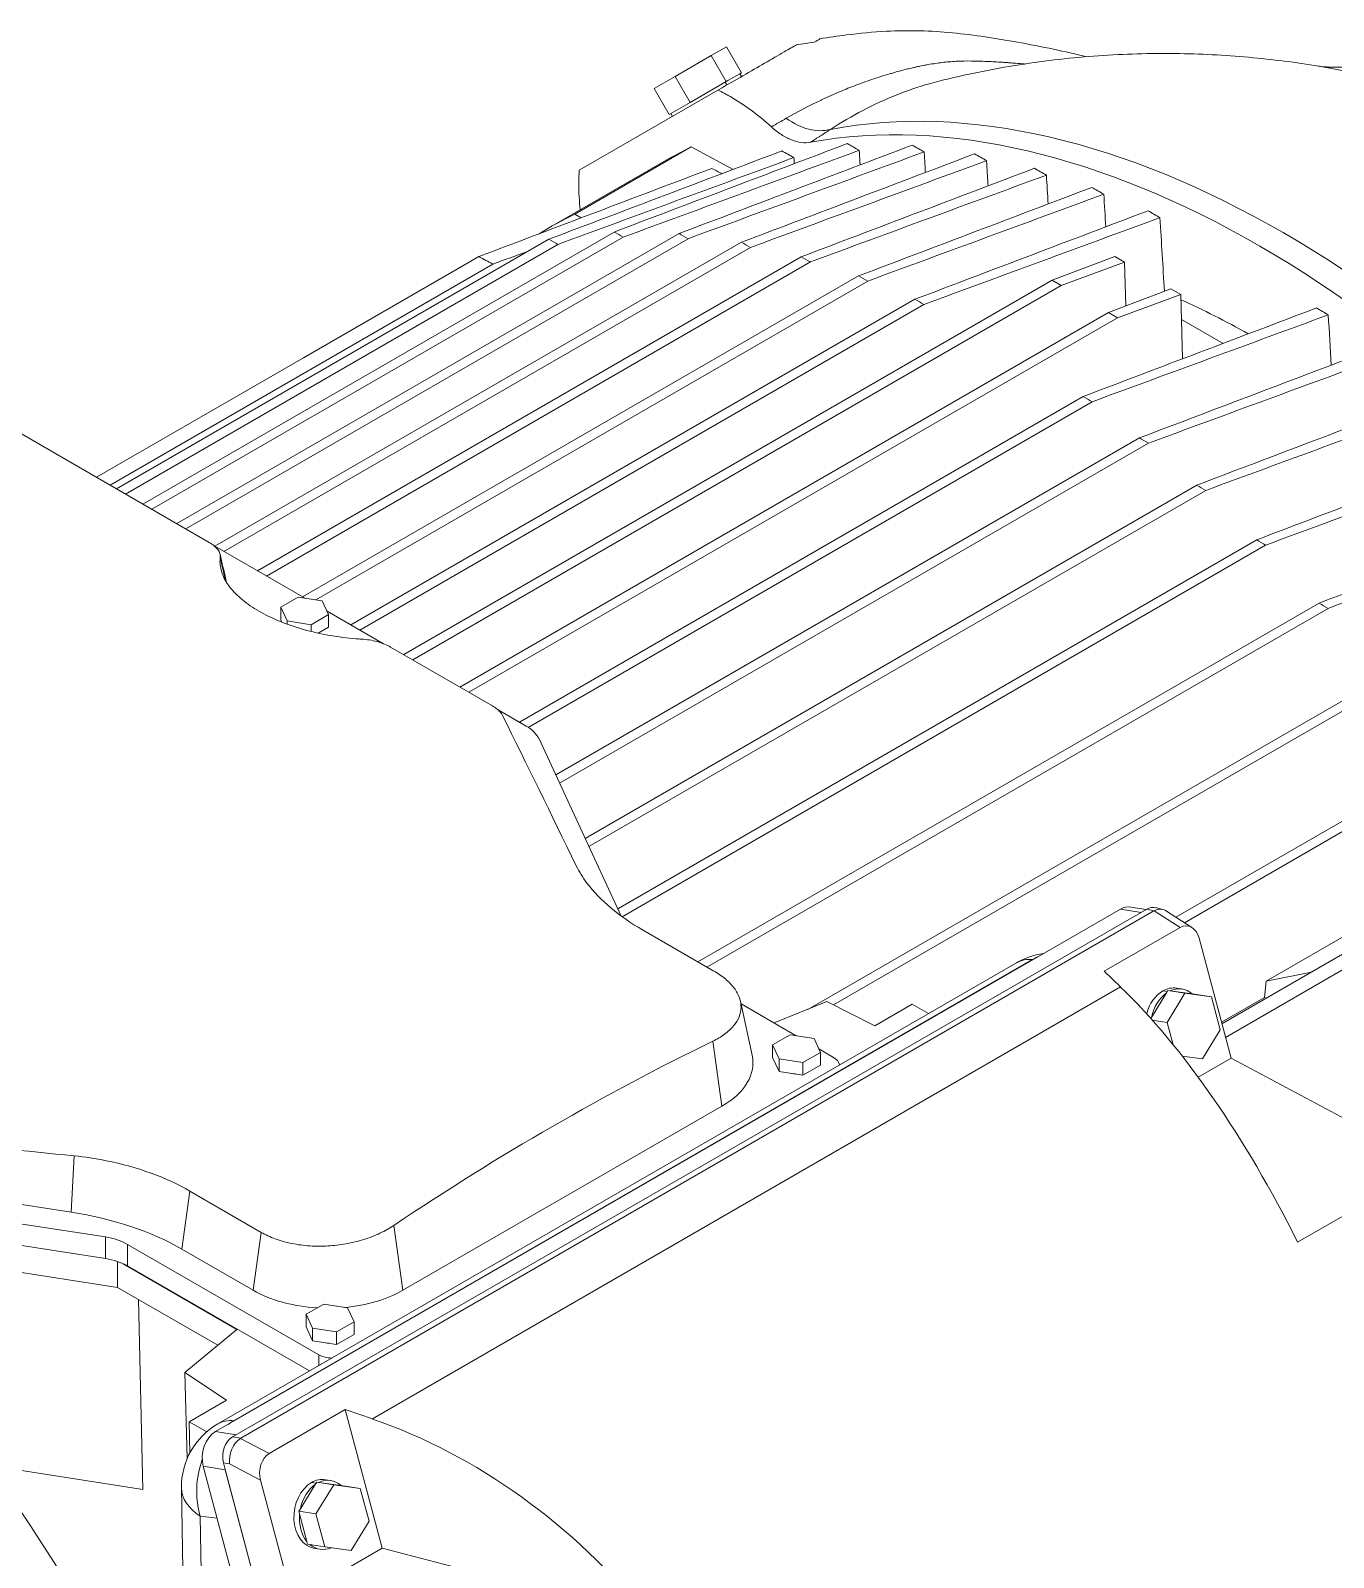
# Model space of a CAD drawing. Header units: millimetres. Extents: x -2122 to 22797, y 3569 to 89276.
# Drawn here: x 10555.5 to 10950.6, y 80664.3 to 81127.2 of the extents above; entities that cross this region are included whole.
import ezdxf

# ---------------------------------------------------------------- set-up
doc = ezdxf.new("R2010")
doc.units = ezdxf.units.MM
doc.header["$LTSCALE"] = 20
doc.layers.add('IA-TRAZ', color=8, linetype='Continuous', lineweight=5)

# ---------------------------------------------------------------- blocks, each defined once
blk = doc.blocks.new('A$C6cb7b9ed')
at = {"color": 0, "linetype": 'Continuous', "lineweight": 0, "extrusion": (2.77556e-16, 0.816497, 0.57735)}
for p, q in [((2292.16, 5153.21), (2281.21, 5146.89)), ((2296.76, 5155.87), (2292.16, 5153.21)), ((2292.16, 5153.21), (2296.71, 5145.33)), ((2296.76, 5155.87), (2301.31, 5147.99)), ((2297.23, 5145.63), (2300.79, 5147.69)), ((2301.31, 5147.99), (2300.79, 5147.69)), ((2300.79, 5147.69), (2301.29, 5146.82)), ((2281.21, 5146.89), (2274.85, 5143.22)), ((2274.85, 5143.22), (2279.4, 5135.34)), ((2281.21, 5146.89), (2285.76, 5139.01)), ((2286.99, 5139.72), (2295.47, 5144.62)), ((2296.71, 5145.33), (2295.47, 5144.62)), ((2296.38, 5145.14), (2296.88, 5144.28)), ((2297.23, 5145.63), (2296.71, 5145.33)), ((2294.21, 5142.73), (2252.15, 5118.45)), ((2280.12, 5135.75), (2285.04, 5138.59)), ((2285.76, 5139.01), (2285.04, 5138.59)), ((2286.99, 5139.72), (2285.76, 5139.01)), ((2280.12, 5135.75), (2279.4, 5135.34)), ((2279.92, 5135.64), (2280.42, 5134.77)), ((2250.76, 5105.09), (2286.12, 5125.51)), ((2286.12, 5125.51), (2298.81, 5118.69)), ((2243.1, 5101.03), (2278.46, 5121.45)), ((2250.76, 5105.09), (2252.76, 5104.02)), ((2111.86, 5021.85), (2242.91, 5097.51)), ((2119.85, 5017.23), (2262.71, 5099.71)), ((2122.58, 5015.65), (2265.49, 5098.16)), ((2130.11, 5011.31), (2282.4, 5099.23)), ((2132.84, 5009.73), (2285.17, 5097.68)), ((2141.67, 5004.42), (2301.31, 5096.58)), ((2114.59, 5020.27), (2245.7, 5095.97)), ((2144.4, 5002.84), (2304.07, 5095.02)), ((2154.54, 4996.98), (2319.45, 5092.19)), ((2218.06, 5090.15), (2221.73, 5092.27)), ((2414.53, 5092.31), (2395.55, 5085.11)), ((2417.5, 5090.6), (2414.53, 5092.31)), ((2109.9, 5022.98), (2225.91, 5089.95)), ((2157.28, 4995.41), (2322.21, 5090.63)), ((2168.56, 5061.57), (2218.06, 5090.15)), ((2398.29, 5083.53), (2417.5, 5090.6)), ((2417.89, 5077.31), (2417.5, 5090.6)), ((2168.26, 4989.06), (2336.86, 5086.4)), ((2172.27, 4988.22), (2339.61, 5084.83)), ((2198.92, 4971.58), (2395.55, 5085.11)), ((2201.65, 4970.01), (2398.29, 5083.53)), ((2395.55, 5085.11), (2398.29, 5083.53)), ((2182.93, 4980.6), (2353.89, 5079.3)), ((2431.54, 5082.49), (2412.57, 5075.29)), ((2415.3, 5073.71), (2434.51, 5080.78)), ((2434.51, 5080.78), (2431.54, 5082.49)), ((2435.09, 5061.28), (2434.51, 5080.78)), ((2139.94, 5005.63), (2017.54, 5076.3)), ((2185.66, 4979.02), (2356.63, 5077.73)), ((2215.93, 4961.76), (2412.57, 5075.29)), ((2218.66, 4960.18), (2415.3, 5073.71)), ((2412.57, 5075.29), (2415.3, 5073.71)), ((2434.73, 5073.22), (2447.36, 5065.93)), ((2105.81, 5025.34), (2168.56, 5061.57)), ((2233.98, 4951.12), (2404.95, 5049.83)), ((2236.69, 4949.53), (2407.67, 5048.25)), ((2245.02, 4935.1), (2421.99, 5037.27)), ((2246.17, 4932.61), (2424.7, 5035.69)), ((2253.93, 4915.89), (2439.4, 5022.97)), ((2255.09, 4913.4), (2442.11, 5021.38)), ((2141.62, 5004.45), (2168.79, 4988.76)), ((2263.84, 4894.55), (2457.56, 5006.4)), ((2265.13, 4892.15), (2460.26, 5004.81)), ((2166.96, 4989.04), (2161.65, 4985.98)), ((2161.65, 4985.98), (2163.59, 4981.79)), ((2161.65, 4985.98), (2161.65, 4982.14)), ((2166.96, 4989.04), (2174.21, 4987.92)), ((2174.21, 4987.92), (2176.15, 4983.73)), ((2288.12, 4878.46), (2476.49, 4987.22)), ((2290.85, 4876.89), (2479.18, 4985.62)), ((2161.65, 4982.14), (2161.98, 4981.42)), ((2163.59, 4981.79), (2170.84, 4980.67)), ((2163.59, 4981.79), (2163.59, 4980.81)), ((2176.15, 4983.73), (2170.84, 4980.67)), ((2175.66, 4984.79), (2192.82, 4974.88)), ((2176.15, 4983.73), (2176.15, 4979.9)), ((2170.84, 4980.67), (2170.84, 4978.6)), ((2176.15, 4979.9), (2173.02, 4978.09)), ((2225.85, 4956.03), (2194.95, 4973.88)), ((2321.44, 4864.05), (2496.2, 4964.95)), ((2329.21, 4865.39), (2498.89, 4963.35)), ((2227.53, 4954.85), (2236.06, 4949.92)), ((2264.86, 4892.34), (2239.94, 4946.04)), ((2433.05, 4891.98), (2516.03, 4939.89)), ((2435.64, 4890.32), (2518.71, 4938.28)), ((2447, 4859.66), (2535.9, 4910.99)), ((2460.43, 4872.57), (2522.03, 4908.14)), ((2141.88, 4736.04), (2416.23, 4894.44)), ((2424.22, 4894.45), (2147.05, 4734.43)), ((2149.49, 4734.03), (2426.41, 4893.91)), ((2416.23, 4894.44), (2422.49, 4893.45)), ((2419.41, 4895.08), (2424.05, 4894.36)), ((2424.22, 4894.45), (2426.41, 4893.91)), ((2426.48, 4893.95), (2434.39, 4888.91)), ((2429.05, 4894.35), (2426.88, 4894.88)), ((2429.91, 4893.98), (2437.92, 4888.87)), ((2411.35, 4875.61), (2434.39, 4888.91)), ((2292.95, 4875.67), (2271.3, 4888.17)), ((2440.08, 4885.63), (2449.77, 4849.27)), ((2147.44, 4739.35), (2389.62, 4879.17)), ((2389.62, 4879.17), (2389.77, 4879.16)), ((2142.52, 4738.35), (2384.7, 4878.18)), ((2411.35, 4875.61), (2416.3, 4870.83)), ((2448.09, 4855.56), (2486.73, 4877.87)), ((2460.43, 4872.57), (2474.14, 4875.33)), ((2189.47, 4739.87), (2416.3, 4870.83)), ((2430.18, 4869.03), (2430.62, 4869.75)), ((2430.62, 4869.75), (2431.28, 4869.66)), ((2435.81, 4868.94), (2430.62, 4869.75)), ((2434.91, 4870.22), (2433.25, 4870.49)), ((2459.87, 4867.69), (2460.43, 4872.57)), ((2301.01, 4866.51), (2304.57, 4850.16)), ((2317.92, 4856.04), (2301.19, 4865.7)), ((2327.21, 4866.39), (2311.2, 4859.92)), ((2327.21, 4866.39), (2341.79, 4859.08)), ((2341.79, 4859.08), (2353.1, 4865.61)), ((2353.1, 4865.61), (2358.02, 4862.77)), ((2425.67, 4861.62), (2430.18, 4869.03)), ((2430.42, 4869.42), (2429.06, 4869.63)), ((2430.41, 4860.08), (2435.81, 4868.94)), ((2431.28, 4869.66), (2438.01, 4868.74)), ((2435.81, 4868.94), (2443.85, 4867.84)), ((2438.01, 4868.74), (2438.67, 4868.65)), ((2443.85, 4867.84), (2438.67, 4868.65)), ((2443.85, 4867.84), (2446.5, 4857.89)), ((2459.87, 4867.69), (2446.86, 4860.19)), ((2459.87, 4867.69), (2460.46, 4867.43)), ((2425.46, 4861.27), (2425.67, 4861.62)), ((2430.41, 4860.08), (2425.89, 4860.79)), ((2316.09, 4856.32), (2310.78, 4853.26)), ((2316.09, 4856.32), (2323.34, 4855.2)), ((2432.22, 4853.33), (2430.41, 4860.08)), ((2446.5, 4857.89), (2441.11, 4849.04)), ((2295.41, 4834.74), (2292.65, 4854.41)), ((2310.78, 4853.26), (2312.72, 4849.07)), ((2310.78, 4853.26), (2310.78, 4849.42)), ((2323.34, 4855.2), (2325.28, 4851.01)), ((2329.27, 4849.48), (2324.79, 4852.07)), ((2310.78, 4849.42), (2312.72, 4845.23)), ((2312.72, 4849.07), (2319.97, 4847.95)), ((2312.72, 4849.07), (2312.72, 4845.23)), ((2325.28, 4851.01), (2319.97, 4847.95)), ((2319.97, 4847.95), (2319.97, 4844.11)), ((2325.28, 4847.18), (2319.97, 4844.11)), ((2325.28, 4851.01), (2325.28, 4847.18)), ((2441.11, 4849.04), (2434.96, 4849.88)), ((2439.78, 4843.51), (2449.77, 4849.27)), ((2492.21, 4826.66), (2449.77, 4849.27)), ((2312.72, 4845.23), (2319.97, 4844.11)), ((2295.41, 4834.74), (2198.68, 4778.89)), ((2098.1, 4802.56), (2098.96, 4819.64)), ((2098.1, 4802.56), (2010.2, 4816.16)), ((2005.91, 4810.91), (2108.45, 4795.05)), ((2500.62, 4811.15), (2469.97, 4793.45)), ((2002.02, 4804.98), (2108.49, 4788.51)), ((2131.61, 4791.39), (2134.07, 4808.95)), ((2134.07, 4808.95), (2155.73, 4796.45)), ((2005.91, 4804.38), (2108.45, 4788.52)), ((2002.02, 4796.82), (2112.14, 4779.78)), ((2153.26, 4778.89), (2155.73, 4796.45)), ((2198.68, 4778.89), (2195.92, 4798.56)), ((2108.45, 4795.05), (2108.45, 4788.52)), ((2115.17, 4792.81), (2115.17, 4786.28)), ((2115.17, 4792.81), (2173.14, 4759.34)), ((2153.26, 4778.89), (2131.61, 4791.39)), ((2112.14, 4779.78), (2112.14, 4787.63)), ((2113.88, 4786.94), (2148.36, 4767.04)), ((2115.17, 4786.28), (2170.35, 4754.42)), ((2112.14, 4779.78), (2142.53, 4762.23)), ((2118.5, 4776.11), (2119.82, 4718.53)), ((2174.66, 4774.67), (2169.36, 4771.61)), ((2174.66, 4774.67), (2181.91, 4773.55)), ((2181.91, 4773.55), (2183.86, 4769.36)), ((2169.36, 4771.61), (2171.3, 4767.42)), ((2169.36, 4771.61), (2169.36, 4767.77)), ((2183.86, 4769.36), (2178.55, 4766.3)), ((2183.86, 4769.36), (2183.86, 4765.53)), ((2148.36, 4767.04), (2132.54, 4754)), ((2169.36, 4767.77), (2171.3, 4763.58)), ((2171.3, 4767.42), (2178.55, 4766.3)), ((2171.3, 4767.42), (2171.3, 4763.58)), ((2171.3, 4763.58), (2178.55, 4762.46)), ((2178.55, 4766.3), (2178.55, 4762.46)), ((2183.86, 4765.53), (2178.55, 4762.46)), ((2173.14, 4759.34), (2173.14, 4756.03)), ((2132.54, 4754), (2145.21, 4745.58)), ((2132.54, 4754), (2133.25, 4727.85)), ((2145.21, 4745.58), (2133.9, 4739.05)), ((2158.16, 4729.43), (2181.19, 4742.72)), ((2192.4, 4700.68), (2181.19, 4742.72)), ((2189.47, 4739.87), (2181.19, 4742.72)), ((2119.82, 4718.53), (2006.57, 4736.05)), ((2133.9, 4739.05), (2139.19, 4735.99)), ((2134.04, 4729.52), (2133.9, 4739.05)), ((2148.13, 4735.05), (2141.88, 4736.04)), ((2147.58, 4739.33), (2147.44, 4739.35)), ((2149.49, 4734.03), (2147.05, 4734.43)), ((2158.16, 4729.43), (2149.42, 4733.99)), ((2144.26, 4726.54), (2144.69, 4724.91)), ((2144.26, 4726.54), (2146.1, 4726.25)), ((2146.1, 4726.25), (2155.5, 4721.33)), ((2138.15, 4725.52), (2144.8, 4724.47)), ((2243.07, 4332.1), (2138.15, 4725.52)), ((2144.69, 4724.91), (2249.84, 4330.63)), ((2144.8, 4724.47), (2249.71, 4331.05)), ((2136.17, 4422.57), (2131.53, 4718.96)), ((2165.19, 4684.97), (2155.5, 4721.33)), ((2167.58, 4712.61), (2172.09, 4720.02)), ((2172.33, 4720.41), (2170.97, 4720.62)), ((2172.09, 4720.02), (2172.53, 4720.74)), ((2172.32, 4711.07), (2177.71, 4719.93)), ((2172.53, 4720.74), (2173.19, 4720.65)), ((2177.71, 4719.93), (2172.53, 4720.74)), ((2173.19, 4720.65), (2179.91, 4719.73)), ((2176.82, 4721.21), (2175.16, 4721.47)), ((2177.71, 4719.93), (2185.76, 4718.83)), ((2179.91, 4719.73), (2180.57, 4719.64)), ((2185.76, 4718.83), (2180.57, 4719.64)), ((2185.76, 4718.83), (2188.41, 4708.88)), ((2167.14, 4711.89), (2167.58, 4712.61)), ((2141.86, 4414.12), (2137.22, 4710.45)), ((2137.22, 4710.45), (2142.34, 4709.8)), ((2167.35, 4711.07), (2167.14, 4711.89)), ((2172.32, 4711.07), (2167.14, 4711.89)), ((2169.57, 4702.75), (2167.35, 4711.07)), ((2174.97, 4701.12), (2172.32, 4711.07)), ((2188.41, 4708.88), (2183.02, 4700.03)), ((2165.19, 4684.97), (2192.4, 4700.68)), ((2169.79, 4701.94), (2169.57, 4702.75)), ((2174.97, 4701.12), (2169.79, 4701.94)), ((2173.54, 4700.37), (2171.88, 4700.63)), ((2183.02, 4700.03), (2174.97, 4701.12)), ((2273.08, 4679.78), (2192.4, 4700.68))]:
    blk.add_line(p, q, dxfattribs=at)
at = {"color": 0, "linetype": 'Continuous', "lineweight": 0, "extrusion": (-4.92246e-17, 1.11022e-16, -1)}
for centre, start, end in [((-2395.7, 4859.12), 60, 82.5642), ((-2153.52, 4719.3), 359.1026, 60)]:
    blk.add_arc(centre, 22, start, end, dxfattribs=at)
at = {"color": 0, "linetype": 'Continuous', "lineweight": 0, "extrusion": (1.01592e-16, 3.79148e-16, -1)}
blk.add_ellipse((2551.77, 4863.55), major_axis=(158.02, -273.7), ratio=0.57735, start_param=-2.700599, end_param=-1.65587, dxfattribs=at)
at = {"color": 0, "linetype": 'Continuous', "lineweight": 0, "extrusion": (-3.51927e-17, 1.71978e-16, -1)}
blk.add_ellipse((2465.53, 4813.76), major_axis=(-175, 303.11), ratio=0.57735, start_param=0.197698, end_param=1.373098, dxfattribs=at)
at = {"color": 0, "linetype": 'Continuous', "lineweight": 0, "extrusion": (8.49925e-17, 2.41367e-16, -1)}
blk.add_ellipse((2458.46, 4809.68), major_axis=(-175, 303.11), ratio=0.57735, start_param=0.202424, end_param=1.368372, dxfattribs=at)
at = {"color": 0, "linetype": 'Continuous', "lineweight": 0, "extrusion": (2.02296e-16, 1.97977e-16, -1)}
blk.add_ellipse((2320.47, 5148.93), major_axis=(10.91, -16.76), ratio=0.718741, start_param=0.232753, end_param=1.086244, dxfattribs=at)
at = {"color": 0, "linetype": 'Continuous', "lineweight": 0}
for centre, major_axis, ratio, start_param, end_param in [((2458.46, 4809.68), (-180, 311.77), 0.57735, -0.041679, 0), ((-4253.97, -971.07), (-9477.99, -2703), 0.712639, -2.534031, -2.533513), ((2458.46, 4809.68), (-157.5, 272.8), 0.57735, -0.769888, -0.677875), ((-4254.54, -970.59), (-9477.99, -2702.6), 0.71266, -2.54142, -2.540902), ((2554.89, 3832.57), (559.65, -1471.08), 0.088422, -3.927206, -3.880667), ((2225.45, 4943.79), (15, 0), 0.57735, 0.261799, 0.785398), ((2418.17, 4887.18), (1.24, 7.9), 0.739997, 0, 0.538706), ((2425.66, 4889), (0.95, 5.93), 0.739071, -0.062454, 0.54041), ((2427.11, 4888.64), (-2.38, -5.55), 0.688327, -3.25382, -2.442577), ((2395.7, 4859.12), (1.13, 21.97), 0.725833, 0.34746, 0.460789), ((2426.02, 4753.96), (60.95, -137.88), 0.375328, -4.590343, -3.886554), ((2325.03, 4847.03), (6, 0), 0.57735, 0.04418, 0.785398), ((2318.03, 4847.81), (5.8, 0), 0.57735, -2.036039, -1.629152), ((2078.76, 4760.88), (-74.74, 0), 0.57735, -2.356194, -1.832596), ((2177.39, 4761.79), (6, 0), 0.57735, -2.356194, -1.614977), ((2176.61, 4766.16), (5.8, 0), 0.57735, -2.036039, -1.629152), ((2143.81, 4728.78), (-1.24, -7.9), 0.739997, -2.602886, -1.03209), ((2153.52, 4719.3), (-2.78, -21.82), 0.786183, -2.623836, -2.510508), ((2148.51, 4728.99), (0.93, 5.93), 0.741456, 0.539286, 2.108256), ((2150.13, 4728.73), (-1.91, -5.74), 0.62793, -2.481214, -0.928319), ((2153.52, 4719.3), (-2.78, -21.82), 0.786183, -1.856568, -1.055779), ((1936.38, 4581.41), (-181.38, 303.98), 0.547026, -1.754664, -1.417926), ((2150.46, 4727.74), (-1.24, -7.9), 0.739997, -1.091607, -1.03209), ((2153.52, 4719.3), (-22, -0.34), 0.587605, 0, 0.727075)]:
    blk.add_ellipse(centre, major_axis=major_axis, ratio=ratio, start_param=start_param, end_param=end_param, dxfattribs=at)
at = {"color": 0, "linetype": 'Continuous', "lineweight": 0, "extrusion": (1.0903e-16, 2.55245e-16, -1)}
blk.add_ellipse((2423.1, 4789.26), major_axis=(-180, 311.77), ratio=0.57735, start_param=-0.017208, end_param=0.041679, dxfattribs=at)
at = {"color": 0, "linetype": 'Continuous', "lineweight": 0, "extrusion": (-9.23508e-17, 1.17525e-16, -1)}
blk.add_ellipse((2439.45, 4885.59), major_axis=(-13.55, 7.84), ratio=0.274919, start_param=0.157172, end_param=0.173246, dxfattribs=at)
at = {"color": 0, "linetype": 'Continuous', "lineweight": 0, "extrusion": (2.0443e-17, 2.21102e-16, -1)}
blk.add_ellipse((2435.86, 4883.07), major_axis=(0.58, 6.32), ratio=0.705607, start_param=-0.463067, end_param=1.089828, dxfattribs=at)
at = {"color": 0, "linetype": 'Continuous', "lineweight": 0, "extrusion": (-5.92297e-17, 1.581e-16, -1)}
blk.add_ellipse((2395.7, 4859.12), major_axis=(-11, 19.05), ratio=0.57735, start_param=0, end_param=0.383972, dxfattribs=at)
at = {"color": 0, "linetype": 'Continuous', "lineweight": 0, "extrusion": (-2.39016e-17, 1.16138e-16, -1)}
blk.add_ellipse((2431.61, 4860.06), major_axis=(1.64, 10.42), ratio=0.739997, start_param=-0.538706, end_param=0, dxfattribs=at)
at = {"color": 0, "linetype": 'Continuous', "lineweight": 0, "extrusion": (-1.69612e-16, 8.28334e-17, -1)}
blk.add_ellipse((2433.28, 4859.8), major_axis=(1.64, 10.42), ratio=0.739997, start_param=-0.465046, end_param=0.434831, dxfattribs=at)
at = {"color": 0, "linetype": 'Continuous', "lineweight": 0, "extrusion": (-3.91895e-17, 2.87114e-16, -1)}
for centre, start_param, end_param in [((2431.61, 4860.06), -1.434643, -0.538706), ((2175.18, 4710.79), -1.512243, -0.612367)]:
    blk.add_ellipse(centre, major_axis=(1.64, 10.42), ratio=0.739997, start_param=start_param, end_param=end_param, dxfattribs=at)
at = {"color": 0, "linetype": 'Continuous', "lineweight": 0, "extrusion": (-7.52226e-17, 2.36583e-16, -1)}
blk.add_ellipse((2433.28, 4859.8), major_axis=(1.64, 10.42), ratio=0.739997, start_param=-1.512243, end_param=-0.612367, dxfattribs=at)
at = {"color": 0, "linetype": 'Continuous', "lineweight": 0, "extrusion": (-1.80036e-16, 2.40251e-16, -1)}
blk.add_ellipse((2368.68, 3940.08), major_axis=(336.34, 951.74), ratio=0.666532, start_param=-0.730506, end_param=-0.593599, dxfattribs=at)
at = {"color": 0, "linetype": 'Continuous', "lineweight": 0, "extrusion": (2.43231e-17, -2.22045e-16, -1)}
blk.add_ellipse((2272.7, 4847.85), major_axis=(32.12, 0), ratio=0.57735, start_param=-0.125007, end_param=0.785398, dxfattribs=at)
at = {"color": 0, "linetype": 'Continuous', "lineweight": 0, "extrusion": (1.93955e-18, 2.80654e-16, -1)}
blk.add_ellipse((2433.28, 4859.8), major_axis=(-1.64, -10.42), ratio=0.739997, start_param=-0.441108, end_param=-0.430184, dxfattribs=at)
at = {"color": 0, "linetype": 'Continuous', "lineweight": 0, "extrusion": (-1.17009e-16, 2.04391e-16, -1)}
blk.add_ellipse((2554.89, 3832.57), major_axis=(-1933.88, 525.78), ratio=0.44343, start_param=1.168019, end_param=1.214558, dxfattribs=at)
at = {"color": 0, "linetype": 'Continuous', "lineweight": 0, "extrusion": (9.40115e-17, 3.33067e-16, -1)}
blk.add_ellipse((2104.57, 4786.68), major_axis=(15, 0), ratio=0.57735, start_param=-1.308997, end_param=-0.785398, dxfattribs=at)
at = {"color": 0, "linetype": 'Continuous', "lineweight": 0, "extrusion": (2.14074e-17, 1.11022e-16, -1)}
blk.add_ellipse((2104.57, 4780.15), major_axis=(15, 0), ratio=0.57735, start_param=-1.308997, end_param=-0.785398, dxfattribs=at)
at = {"color": 0, "linetype": 'Continuous', "lineweight": 0, "extrusion": (7.18508e-17, -2.22045e-16, -1)}
blk.add_ellipse((2175.97, 4792), major_axis=(-32.12, 0), ratio=0.57735, start_param=-1.469639, end_param=-0.785398, dxfattribs=at)
at = {"color": 0, "linetype": 'Continuous', "lineweight": 0, "extrusion": (1.0637e-16, 1.66533e-16, -1)}
blk.add_ellipse((2175.97, 4792), major_axis=(-32.12, 0), ratio=0.57735, start_param=-2.356194, end_param=-1.728587, dxfattribs=at)
at = {"color": 0, "linetype": 'Continuous', "lineweight": 0, "extrusion": (-6.29482e-17, 2.20052e-16, -1)}
blk.add_ellipse((2153.52, 4719.3), major_axis=(-11, 19.05), ratio=0.57735, start_param=0, end_param=0.383972, dxfattribs=at)
at = {"color": 0, "linetype": 'Continuous', "lineweight": 0, "extrusion": (-6.89418e-17, 2.38489e-16, -1)}
blk.add_ellipse((2179.75, 4611.78), major_axis=(-102.75, 111.4), ratio=0.759815, start_param=0.954829, end_param=1.658619, dxfattribs=at)
at = {"color": 0, "linetype": 'Continuous', "lineweight": 0, "extrusion": (2.35844e-17, 5.0252e-17, -1)}
blk.add_ellipse((2163.9, 4726.5), major_axis=(-14.93, 7.01), ratio=0.247752, start_param=0.154809, end_param=0.170883, dxfattribs=at)
at = {"color": 0, "linetype": 'Continuous', "lineweight": 0, "extrusion": (-1.87562e-16, 2.33703e-16, -1)}
blk.add_ellipse((2159.78, 4723.68), major_axis=(0.37, 6.24), ratio=0.725848, start_param=-1.999802, end_param=-0.446907, dxfattribs=at)
at = {"color": 0, "linetype": 'Continuous', "lineweight": 0, "extrusion": (-1.78226e-16, 2.79946e-17, -1)}
blk.add_ellipse((2173.52, 4711.05), major_axis=(1.64, 10.42), ratio=0.739997, start_param=-0.538706, end_param=0, dxfattribs=at)
at = {"color": 0, "linetype": 'Continuous', "lineweight": 0, "extrusion": (-1.66095e-16, 1.94664e-16, -1)}
blk.add_ellipse((2175.18, 4710.79), major_axis=(1.64, 10.42), ratio=0.739997, start_param=-0.465046, end_param=0.434831, dxfattribs=at)
at = {"color": 0, "linetype": 'Continuous', "lineweight": 0, "extrusion": (-3.11805e-16, 1.6136e-16, -1)}
blk.add_ellipse((2173.52, 4711.05), major_axis=(-1.64, -10.42), ratio=0.739997, start_param=0, end_param=2.602886, dxfattribs=at)
at = {"color": 0, "linetype": 'Continuous', "lineweight": 0, "extrusion": (0, 0, -1)}
blk.add_ellipse((2175.18, 4710.79), major_axis=(1.64, 10.42), ratio=0.739997, start_param=-2.559441, end_param=-1.659564, dxfattribs=at)
at = {"color": 0, "linetype": 'Continuous', "lineweight": 0, "extrusion": (-1.71191e-16, 2.51657e-16, -1)}
blk.add_ellipse((2175.18, 4710.79), major_axis=(-1.64, -10.42), ratio=0.739997, start_param=-0.441108, end_param=0.431773, dxfattribs=at)
at = {"color": 0, "linetype": 'Continuous', "lineweight": 0}
for points, knots in [([(2323.33, 5157.23), (2322.45, 5157.12), (2321.56, 5157), (2319.8, 5156.76), (2318.92, 5156.63), (2318.05, 5156.49)], [0.000001, 0.000001, 0.000001, 0.000001, 0.2909617, 0.2909617, 0.5819383, 0.5819383, 0.5819383, 0.5819383]), ([(2323.33, 5157.23), (2324.2, 5157.74), (2324.87, 5158.13), (2325.12, 5158.27), (2325.14, 5158.28), (2325.14, 5158.28)], [0.000001, 0.000001, 0.000001, 0.000001, 1.082435, 1.082435, 1.299739, 1.299739, 1.299739, 1.299739]), ([(2325.14, 5158.28), (2327.82, 5158.71), (2330.48, 5159.1), (2337.22, 5159.96), (2341.28, 5160.35), (2348.71, 5160.74), (2352.09, 5160.79), (2358.73, 5160.61), (2361.99, 5160.4), (2368.57, 5159.78), (2371.89, 5159.36), (2378.47, 5158.4), (2381.73, 5157.86), (2388.64, 5156.61), (2392.3, 5155.89), (2399.33, 5154.4), (2402.7, 5153.65), (2406.08, 5152.86)], [0, 0, 0, 0, 10.001293, 10.001293, 25.466226, 25.466226, 38.761003, 38.761003, 51.59491, 51.59491, 64.111737, 64.111737, 75.986984, 75.986984, 89.018856, 89.018856, 100.84476, 100.84476, 100.84476, 100.84476]), ([(2520.12, 5158.13), (2515.45, 5156.16), (2510.82, 5154.56), (2502.1, 5152.1), (2498.01, 5151.24), (2490.73, 5150.1), (2487.53, 5149.82), (2482.28, 5149.61), (2480.22, 5149.67), (2477.34, 5149.85), (2476.52, 5149.98), (2476.32, 5150.01)], [0.8573191, 0.8573191, 0.8573191, 0.8573191, 0.9311335, 0.9311335, 1.004948, 1.004948, 1.0787624, 1.0787624, 1.1525769, 1.1525769, 1.2263913, 1.2263913, 1.2263913, 1.2263913]), ([(2318.05, 5156.49), (2317.1, 5155.95), (2315.77, 5155.18), (2312.54, 5153.32), (2310.51, 5152.14), (2304.3, 5148.56), (2299.46, 5145.76), (2294.42, 5142.85), (2294.31, 5142.79), (2294.21, 5142.73)], [0.000001, 0.000001, 0.000001, 0.000001, 1.260361, 1.260361, 2.716248, 2.716248, 5.371588, 5.371588, 5.427576, 5.427576, 5.427576, 5.427576]), ([(2361.13, 5145.43), (2369.31, 5147.48), (2377.49, 5149.13), (2393.68, 5151.68), (2401.69, 5152.58), (2417.47, 5153.68), (2425.23, 5153.9), (2440.42, 5153.72), (2447.86, 5153.33), (2462.36, 5152.04), (2469.44, 5151.13), (2476.32, 5150.01)], [0.9485875, 0.9485875, 0.9485875, 0.9485875, 1.0041483, 1.0041483, 1.059709, 1.059709, 1.1152698, 1.1152698, 1.1708306, 1.1708306, 1.2263913, 1.2263913, 1.2263913, 1.2263913]), ([(2387.19, 5150.66), (2386.25, 5150.74), (2385.34, 5150.81), (2384.45, 5150.88), (2383.9, 5150.92), (2383.36, 5150.96), (2382.84, 5151), (2382.47, 5151.03), (2382.11, 5151.05), (2381.75, 5151.08), (2381.6, 5151.09), (2381.45, 5151.1), (2381.29, 5151.11), (2380.79, 5151.14), (2380.3, 5151.17), (2379.81, 5151.2), (2379.61, 5151.21), (2379.41, 5151.22), (2379.22, 5151.23), (2378.48, 5151.28), (2377.75, 5151.32), (2377.05, 5151.35), (2376.18, 5151.4), (2375.35, 5151.44), (2374.53, 5151.47), (2373.72, 5151.5), (2372.94, 5151.52), (2372.17, 5151.54), (2370.69, 5151.56), (2369.25, 5151.56), (2367.82, 5151.51), (2367.2, 5151.49), (2366.59, 5151.46), (2365.97, 5151.43), (2365.22, 5151.38), (2364.47, 5151.32), (2363.71, 5151.25), (2363.06, 5151.19), (2362.39, 5151.11), (2361.72, 5151.03), (2361.71, 5151.03), (2361.69, 5151.03), (2361.68, 5151.02), (2361, 5150.94), (2360.32, 5150.84), (2359.62, 5150.74), (2358.85, 5150.62), (2358.07, 5150.48), (2357.27, 5150.33), (2356.66, 5150.22), (2356.05, 5150.1), (2355.42, 5149.97), (2355.25, 5149.93), (2355.09, 5149.9), (2354.92, 5149.86), (2354.73, 5149.82), (2354.53, 5149.78), (2354.34, 5149.74), (2353.97, 5149.66), (2353.6, 5149.57), (2353.23, 5149.49), (2352.98, 5149.43), (2352.73, 5149.37), (2352.48, 5149.31), (2351.98, 5149.19), (2351.47, 5149.07), (2350.95, 5148.94), (2349.78, 5148.64), (2348.59, 5148.32), (2347.38, 5147.98), (2346.98, 5147.86), (2346.58, 5147.75), (2346.17, 5147.63), (2344.83, 5147.23), (2343.47, 5146.81), (2342.1, 5146.36), (2340.31, 5145.77), (2338.51, 5145.14), (2336.7, 5144.46), (2336.47, 5144.37), (2336.24, 5144.28), (2336.01, 5144.2), (2334.43, 5143.59), (2332.83, 5142.96), (2331.24, 5142.29), (2329.42, 5141.52), (2327.59, 5140.7), (2325.76, 5139.85), (2325.67, 5139.8), (2325.58, 5139.76), (2325.48, 5139.72), (2321.93, 5138.04), (2318.39, 5136.2), (2314.9, 5134.18)], [0.0132208, 0.0132208, 0.0132208, 0.0132208, 0.0174159, 0.0174159, 0.0174159, 0.0199904, 0.0199904, 0.0199904, 0.0217699, 0.0217699, 0.0217699, 0.0225385, 0.0225385, 0.0225385, 0.0250846, 0.0250846, 0.0250846, 0.0261238, 0.0261238, 0.0261238, 0.0300542, 0.0300542, 0.0300542, 0.0348318, 0.0348318, 0.0348318, 0.0394953, 0.0394953, 0.0394953, 0.048401, 0.048401, 0.048401, 0.0522477, 0.0522477, 0.0522477, 0.0569113, 0.0569113, 0.0569113, 0.0609556, 0.0609556, 0.0609556, 0.0610538, 0.0610538, 0.0610538, 0.0651355, 0.0651355, 0.0651355, 0.0696636, 0.0696636, 0.0696636, 0.0731154, 0.0731154, 0.0731154, 0.0740175, 0.0740175, 0.0740175, 0.0750784, 0.0750784, 0.0750784, 0.0770484, 0.0770484, 0.0770484, 0.0783715, 0.0783715, 0.0783715, 0.0810248, 0.0810248, 0.0810248, 0.0870795, 0.0870795, 0.0870795, 0.089101, 0.089101, 0.089101, 0.0957874, 0.0957874, 0.0957874, 0.1044954, 0.1044954, 0.1044954, 0.105595, 0.105595, 0.105595, 0.1132033, 0.1132033, 0.1132033, 0.1219113, 0.1219113, 0.1219113, 0.1223538, 0.1223538, 0.1223538, 0.1393271, 0.1393271, 0.1393271, 0.1393271]), ([(2328.31, 5130.81), (2331.56, 5132.93), (2334.84, 5134.85), (2338.16, 5136.59), (2338.16, 5136.59), (2338.16, 5136.59), (2338.17, 5136.59), (2341.48, 5138.32), (2344.83, 5139.86), (2348.2, 5141.21), (2348.2, 5141.21), (2348.21, 5141.22), (2348.22, 5141.22), (2351.58, 5142.57), (2354.95, 5143.72), (2358.28, 5144.67), (2358.29, 5144.67), (2358.3, 5144.67), (2358.31, 5144.67), (2359.25, 5144.94), (2360.19, 5145.19), (2361.13, 5145.43)], [0, 0, 0, 0, 0.01656441, 0.01656441, 0.01656441, 0.01658224, 0.01658224, 0.01658224, 0.03313136, 0.03313136, 0.03313136, 0.03316448, 0.03316448, 0.03316448, 0.04970353, 0.04970353, 0.04970353, 0.04974672, 0.04974672, 0.04974672, 0.0544393, 0.0544393, 0.0544393, 0.0544393]), ([(2310.4, 5131.59), (2306.38, 5135.2), (2302.2, 5138.29), (2297.96, 5140.74), (2296.7, 5141.47), (2295.45, 5142.13), (2294.21, 5142.73)], [0.1630107, 0.1630107, 0.1630107, 0.1630107, 0.25, 0.25, 0.25, 0.2757716, 0.2757716, 0.2757716, 0.2757716]), ([(2310.4, 5131.59), (2310.52, 5131.47), (2310.64, 5131.36), (2310.89, 5131.15), (2311.02, 5131.04), (2311.4, 5130.72), (2311.65, 5130.52), (2312.41, 5129.94), (2312.92, 5129.57), (2314.46, 5128.58), (2315.49, 5128.05), (2317.52, 5127.25), (2318.52, 5126.98), (2320.44, 5126.73), (2321.36, 5126.75), (2322.22, 5126.91)], [0, 0, 0, 0, 0.054706, 0.054706, 0.109384, 0.109384, 0.218649, 0.218649, 0.436806, 0.436806, 0.871842, 0.871842, 1.308186, 1.308186, 1.744627, 1.744627, 1.744627, 1.744627]), ([(2322.22, 5126.91), (2322.72, 5127.23), (2323.23, 5127.55), (2323.73, 5127.87), (2323.76, 5127.89), (2323.79, 5127.91), (2323.83, 5127.93), (2323.86, 5127.95), (2323.89, 5127.98), (2323.92, 5128), (2323.99, 5128.04), (2324.05, 5128.08), (2324.12, 5128.12), (2324.25, 5128.2), (2324.38, 5128.28), (2324.5, 5128.36), (2324.76, 5128.53), (2325.02, 5128.69), (2325.27, 5128.86), (2325.28, 5128.86), (2325.29, 5128.86), (2325.29, 5128.87), (2326.31, 5129.52), (2327.32, 5130.17), (2328.31, 5130.81)], [0, 0, 0, 0, 0.00248843, 0.00248843, 0.00248843, 0.00264776, 0.00264776, 0.00264776, 0.00280708, 0.00280708, 0.00280708, 0.00312574, 0.00312574, 0.00312574, 0.00376304, 0.00376304, 0.00376304, 0.00503764, 0.00503764, 0.00503764, 0.00506794, 0.00506794, 0.00506794, 0.01013587, 0.01013587, 0.01013587, 0.01013587]), ([(2313.56, 5124.28), (2301.79, 5119.82), (2290.01, 5115.36), (2266.46, 5106.43), (2254.69, 5101.97), (2242.91, 5097.51)], [0, 0, 0, 0, 5.10487, 5.10487, 10.20974, 10.20974, 10.20974, 10.20974]), ([(2333.38, 5126.5), (2321.6, 5122.03), (2309.82, 5117.57), (2286.27, 5108.64), (2274.49, 5104.17), (2262.71, 5099.71)], [0, 0, 0, 0, 5.105932, 5.105932, 10.211863, 10.211863, 10.211863, 10.211863]), ([(2265.49, 5098.16), (2277.41, 5102.54), (2289.34, 5106.93), (2313.19, 5115.7), (2325.12, 5120.08), (2337.04, 5124.47)], [0.000005, 0.000005, 0.000005, 0.000005, 5.106654, 5.106654, 10.213348, 10.213348, 10.213348, 10.213348]), ([(2353.08, 5126.04), (2341.3, 5121.57), (2329.52, 5117.1), (2305.96, 5108.17), (2294.18, 5103.7), (2282.4, 5099.23)], [0, 0, 0, 0, 5.106769, 5.106769, 10.213538, 10.213538, 10.213538, 10.213538]), ([(2245.7, 5095.97), (2257.62, 5100.35), (2269.54, 5104.73), (2293.39, 5113.49), (2305.32, 5117.88), (2317.24, 5122.26)], [0.000005, 0.000005, 0.000005, 0.000005, 5.105751, 5.105751, 10.211537, 10.211537, 10.211537, 10.211537]), ([(2285.17, 5097.68), (2297.1, 5102.07), (2309.02, 5106.45), (2332.88, 5115.22), (2344.81, 5119.61), (2356.74, 5124)], [0.000006, 0.000006, 0.000006, 0.000006, 5.10734, 5.10734, 10.214723, 10.214723, 10.214723, 10.214723]), ([(2372, 5123.4), (2360.21, 5118.93), (2348.43, 5114.46), (2324.87, 5105.52), (2313.09, 5101.05), (2301.31, 5096.58)], [0, 0, 0, 0, 5.107404, 5.107404, 10.214808, 10.214808, 10.214808, 10.214808]), ([(2304.07, 5095.02), (2316, 5099.41), (2327.93, 5103.8), (2351.79, 5112.57), (2363.71, 5116.96), (2375.64, 5121.35)], [0.000006, 0.000006, 0.000006, 0.000006, 5.107832, 5.107832, 10.21571, 10.21571, 10.21571, 10.21571]), ([(2292.35, 5119.01), (2280.58, 5114.56), (2268.81, 5110.1), (2245.27, 5101.18), (2233.5, 5096.72), (2221.73, 5092.27)], [0, 0, 0, 0, 5.10353, 5.10353, 10.20706, 10.20706, 10.20706, 10.20706]), ([(2252.15, 5118.45), (2252.05, 5117.07), (2252, 5115.66), (2252, 5114.21), (2252, 5111.68), (2252.15, 5109.08), (2252.46, 5106.44)], [0.72422839, 0.72422839, 0.72422839, 0.72422839, 0.75, 0.75, 0.75, 0.79486888, 0.79486888, 0.79486888, 0.79486888]), ([(2295.34, 5117.38), (2295.2, 5117.46), (2295.05, 5117.54), (2294.05, 5118.09), (2293.2, 5118.55), (2292.35, 5119.01)], [-0.4138645, -0.4138645, -0.4138645, -0.4138645, -0.3526809, -0.3526809, 0, 0, 0, 0]), ([(2390.15, 5119.02), (2378.37, 5114.55), (2366.59, 5110.08), (2343.02, 5101.14), (2331.24, 5096.66), (2319.45, 5092.19)], [0, 0, 0, 0, 5.107914, 5.107914, 10.215827, 10.215827, 10.215827, 10.215827]), ([(2322.21, 5090.63), (2334.14, 5095.02), (2346.07, 5099.41), (2369.93, 5108.19), (2381.86, 5112.57), (2393.79, 5116.96)], [0.000006, 0.000006, 0.000006, 0.000006, 5.10817, 5.10817, 10.216389, 10.216389, 10.216389, 10.216389]), ([(2407.56, 5113.23), (2395.78, 5108.76), (2384, 5104.29), (2360.43, 5095.35), (2348.64, 5090.87), (2336.86, 5086.4)], [0, 0, 0, 0, 5.108258, 5.108258, 10.216517, 10.216517, 10.216517, 10.216517]), ([(2339.61, 5084.83), (2351.54, 5089.22), (2363.47, 5093.61), (2387.33, 5102.39), (2399.26, 5106.78), (2411.19, 5111.17)], [0.000006, 0.000006, 0.000006, 0.000006, 5.108381, 5.108381, 10.216814, 10.216814, 10.216814, 10.216814]), ([(2424.6, 5106.14), (2412.81, 5101.67), (2401.03, 5097.19), (2377.46, 5088.25), (2365.68, 5083.77), (2353.89, 5079.3)], [0, 0, 0, 0, 5.108496, 5.108496, 10.216992, 10.216992, 10.216992, 10.216992]), ([(2356.63, 5077.73), (2368.56, 5082.12), (2380.49, 5086.51), (2404.36, 5095.29), (2416.29, 5099.68), (2428.22, 5104.07)], [0.000007, 0.000007, 0.000007, 0.000007, 5.108587, 5.108587, 10.21723, 10.21723, 10.21723, 10.21723]), ([(2475.66, 5076.68), (2463.87, 5072.2), (2452.09, 5067.73), (2428.52, 5058.78), (2416.73, 5054.31), (2404.95, 5049.83)], [0, 0, 0, 0, 5.108654, 5.108654, 10.217308, 10.217308, 10.217308, 10.217308]), ([(2407.67, 5048.25), (2419.6, 5052.64), (2431.53, 5057.03), (2455.39, 5065.81), (2467.32, 5070.2), (2479.25, 5074.58)], [0.000009, 0.000009, 0.000009, 0.000009, 5.108408, 5.108408, 10.21689, 10.21689, 10.21689, 10.21689]), ([(2492.69, 5064.12), (2480.91, 5059.64), (2469.12, 5055.17), (2445.55, 5046.22), (2433.77, 5041.75), (2421.99, 5037.27)], [0, 0, 0, 0, 5.108439, 5.108439, 10.216878, 10.216878, 10.216878, 10.216878]), ([(2424.7, 5035.69), (2436.63, 5040.07), (2448.56, 5044.46), (2472.42, 5053.24), (2484.35, 5057.63), (2496.28, 5062.01)], [0.00001, 0.00001, 0.00001, 0.00001, 5.108213, 5.108213, 10.216409, 10.216409, 10.216409, 10.216409]), ([(2510.11, 5049.81), (2498.32, 5045.34), (2486.54, 5040.86), (2462.97, 5031.92), (2451.18, 5027.44), (2439.4, 5022.97)], [0, 0, 0, 0, 5.108227, 5.108227, 10.216453, 10.216453, 10.216453, 10.216453]), ([(2442.11, 5021.38), (2454.04, 5025.77), (2465.97, 5030.15), (2489.83, 5038.93), (2501.75, 5043.31), (2513.68, 5047.7)], [0.00001, 0.00001, 0.00001, 0.00001, 5.107817, 5.107817, 10.215714, 10.215714, 10.215714, 10.215714]), ([(2528.26, 5033.24), (2516.48, 5028.76), (2504.7, 5024.29), (2481.13, 5015.35), (2469.35, 5010.87), (2457.56, 5006.4)], [0, 0, 0, 0, 5.107886, 5.107886, 10.215771, 10.215771, 10.215771, 10.215771]), ([(2460.26, 5004.81), (2472.19, 5009.19), (2484.12, 5013.58), (2507.97, 5022.35), (2519.9, 5026.73), (2531.83, 5031.12)], [0.00001, 0.00001, 0.00001, 0.00001, 5.107305, 5.107305, 10.214693, 10.214693, 10.214693, 10.214693]), ([(2547.18, 5014.05), (2535.4, 5009.58), (2523.62, 5005.1), (2500.05, 4996.16), (2488.27, 4991.69), (2476.49, 4987.22)], [0, 0, 0, 0, 5.107391, 5.107391, 10.214781, 10.214781, 10.214781, 10.214781]), ([(2479.18, 4985.62), (2491.11, 4990.01), (2503.03, 4994.39), (2526.89, 5003.15), (2538.81, 5007.54), (2550.74, 5011.92)], [0.00001, 0.00001, 0.00001, 0.00001, 5.106669, 5.106669, 10.213422, 10.213422, 10.213422, 10.213422]), ([(2139.94, 5005.63), (2140.52, 5005.3), (2141.04, 5004.94), (2141.92, 5004.19), (2142.29, 5003.81), (2142.86, 5003.01), (2143.06, 5002.61), (2143.3, 5001.8), (2143.34, 5001.4), (2143.29, 5001.01)], [-0.979459, -0.979459, -0.979459, -0.979459, -0.7345787, -0.7345787, -0.4899973, -0.4899973, -0.2452819, -0.2452819, 0, 0, 0, 0]), ([(2186.08, 4976.3), (2185.51, 4976.33), (2184.94, 4976.37), (2181.79, 4976.62), (2179.11, 4976.96), (2173.76, 4977.89), (2171.1, 4978.49), (2165.99, 4979.93), (2163.54, 4980.78), (2159, 4982.64), (2156.92, 4983.67), (2153.23, 4985.8), (2151.5, 4986.97), (2148.48, 4989.48), (2147.18, 4990.8), (2145.11, 4993.51), (2144.35, 4994.89), (2143.38, 4997.61), (2143.17, 4998.95), (2143.23, 5000.48), (2143.26, 5000.74), (2143.29, 5001.01)], [-15.550084, -15.550084, -15.550084, -15.550084, -15.379993, -15.379993, -14.598513, -14.598513, -13.817034, -13.817034, -13.035554, -13.035554, -12.254075, -12.254075, -11.470676, -11.470676, -10.687276, -10.687276, -9.903877, -9.903877, -9.120478, -9.120478, -8.95791, -8.95791, -8.95791, -8.95791]), ([(2143.23, 5002.01), (2143.82, 4999.47), (2144.41, 4996.94), (2145.06, 4994.1), (2145.13, 4993.81), (2145.2, 4993.52)], [0, 0, 0, 0, 10.000003, 10.000003, 11.150087, 11.150087, 11.150087, 11.150087]), ([(2186.08, 4976.3), (2186.89, 4976.25), (2187.71, 4976.16), (2189.31, 4975.9), (2190.1, 4975.73), (2191.63, 4975.32), (2192.36, 4975.07), (2193.73, 4974.52), (2194.37, 4974.21), (2194.95, 4973.88)], [-0.9788863, -0.9788863, -0.9788863, -0.9788863, -0.7341099, -0.7341099, -0.4898984, -0.4898984, -0.2451084, -0.2451084, 0, 0, 0, 0]), ([(2225.85, 4956.03), (2226.91, 4955.42), (2227.82, 4954.68), (2228.59, 4953.67), (2228.75, 4953.42), (2228.87, 4953.17)], [3.7149237, 3.7149237, 3.7149237, 3.7149237, 4.164316, 4.164316, 4.3081745, 4.3081745, 4.3081745, 4.3081745]), ([(2271.3, 4888.17), (2267.82, 4890.18), (2264.57, 4892.41), (2258.87, 4897.18), (2256.41, 4899.73), (2253.16, 4904.06), (2252.09, 4905.81), (2251.24, 4907.55)], [-23.124769, -23.124769, -23.124769, -23.124769, -21.651539, -21.651539, -20.178309, -20.178309, -19.20887, -19.20887, -19.20887, -19.20887]), ([(2292.65, 4854.41), (2293.93, 4855.03), (2295.13, 4855.73), (2297.25, 4857.29), (2298.17, 4858.13), (2299.66, 4859.92), (2300.23, 4860.85), (2300.99, 4862.75), (2301.18, 4863.71), (2301.21, 4865.59), (2301.06, 4866.57), (2300.37, 4868.54), (2299.83, 4869.53), (2298.39, 4871.45), (2297.49, 4872.38), (2295.41, 4874.13), (2294.22, 4874.94), (2292.95, 4875.67)], [12.749724, 12.749724, 12.749724, 12.749724, 13.285954, 13.285954, 13.822184, 13.822184, 14.358415, 14.358415, 14.894645, 14.894645, 15.433007, 15.433007, 15.97137, 15.97137, 16.509732, 16.509732, 17.048094, 17.048094, 17.048094, 17.048094]), ([(2098.96, 4819.64), (2102.25, 4819.3), (2105.51, 4818.81), (2113.5, 4817.22), (2118.12, 4815.93), (2126.67, 4812.79), (2130.6, 4810.95), (2134.07, 4808.95)], [-3.915899, -3.915899, -3.915899, -3.915899, -2.94646, -2.94646, -1.47323, -1.47323, 0, 0, 0, 0]), ([(2155.73, 4796.45), (2156.99, 4795.71), (2158.43, 4795.04), (2161.55, 4793.9), (2163.24, 4793.42), (2166.77, 4792.71), (2168.6, 4792.47), (2172.29, 4792.23), (2174.15, 4792.23), (2177.72, 4792.43), (2179.56, 4792.64), (2183.22, 4793.3), (2185.04, 4793.74), (2188.52, 4794.83), (2190.19, 4795.47), (2193.26, 4796.92), (2194.67, 4797.72), (2195.92, 4798.56)], [8.524047, 8.524047, 8.524047, 8.524047, 9.06241, 9.06241, 9.600772, 9.600772, 10.139134, 10.139134, 10.677497, 10.677497, 11.213727, 11.213727, 11.749957, 11.749957, 12.286187, 12.286187, 12.822418, 12.822418, 12.822418, 12.822418])]:
    blk.add_open_spline(points, degree=3, knots=knots, dxfattribs=at)
for points in [[(2314.9, 5134.18), (2313.41, 5133.32), (2311.91, 5132.46), (2310.4, 5131.59)], [(2317.24, 5122.26), (2316.02, 5122.93), (2314.79, 5123.61), (2313.56, 5124.28)], [(2337.04, 5124.47), (2335.82, 5125.14), (2334.6, 5125.82), (2333.38, 5126.5)], [(2356.74, 5124), (2355.52, 5124.68), (2354.3, 5125.36), (2353.08, 5126.04)], [(2317.24, 5122.26), (2317.27, 5121.65), (2317.31, 5121.03), (2317.34, 5120.42)], [(2375.64, 5121.35), (2374.43, 5122.03), (2373.21, 5122.72), (2372, 5123.4)], [(2393.79, 5116.96), (2392.58, 5117.65), (2391.37, 5118.33), (2390.15, 5119.02)], [(2393.79, 5116.96), (2393.97, 5114.04), (2394.14, 5111.13), (2394.31, 5108.21)], [(2411.19, 5111.17), (2409.98, 5111.86), (2408.77, 5112.55), (2407.56, 5113.23)], [(2411.19, 5111.17), (2411.39, 5107.87), (2411.59, 5104.58), (2411.79, 5101.28)], [(2428.22, 5104.07), (2428.67, 5096.63), (2429.12, 5089.18), (2429.57, 5081.74)], [(2242.91, 5097.51), (2243.84, 5097), (2244.77, 5096.48), (2245.7, 5095.97)], [(2262.71, 5099.71), (2263.64, 5099.19), (2264.56, 5098.68), (2265.49, 5098.16)], [(2265.49, 5098.16), (2265.49, 5098.16), (2265.49, 5098.16), (2265.49, 5098.16)], [(2282.4, 5099.23), (2283.32, 5098.72), (2284.25, 5098.2), (2285.17, 5097.68)], [(2285.17, 5097.68), (2285.17, 5097.68), (2285.17, 5097.68), (2285.17, 5097.68)], [(2301.31, 5096.58), (2302.23, 5096.06), (2303.15, 5095.54), (2304.07, 5095.02)], [(2221.73, 5092.27), (2223.12, 5091.5), (2224.52, 5090.73), (2225.91, 5089.95)], [(2225.91, 5089.95), (2229.5, 5091.27), (2233.08, 5092.59), (2236.66, 5093.9)], [(2245.7, 5095.97), (2245.7, 5095.97), (2245.7, 5095.97), (2245.7, 5095.97)], [(2304.07, 5095.02), (2304.07, 5095.02), (2304.07, 5095.02), (2304.07, 5095.02)], [(2319.45, 5092.19), (2320.37, 5091.67), (2321.29, 5091.15), (2322.21, 5090.63)], [(2225.91, 5089.95), (2225.91, 5089.95), (2225.91, 5089.95), (2225.91, 5089.95)], [(2322.21, 5090.63), (2322.21, 5090.63), (2322.21, 5090.63), (2322.21, 5090.63)], [(2336.86, 5086.4), (2337.78, 5085.88), (2338.69, 5085.36), (2339.61, 5084.83)], [(2339.61, 5084.83), (2339.61, 5084.83), (2339.61, 5084.83), (2339.61, 5084.83)], [(2353.89, 5079.3), (2354.8, 5078.78), (2355.72, 5078.25), (2356.63, 5077.73)], [(2356.63, 5077.73), (2356.63, 5077.73), (2356.63, 5077.73), (2356.63, 5077.73)], [(2479.25, 5074.58), (2479.56, 5069.51), (2479.87, 5064.44), (2480.17, 5059.36)], [(2404.95, 5049.83), (2405.86, 5049.31), (2406.76, 5048.78), (2407.67, 5048.25)], [(2407.67, 5048.25), (2407.67, 5048.25), (2407.67, 5048.25), (2407.67, 5048.25)], [(2421.99, 5037.27), (2422.89, 5036.74), (2423.8, 5036.22), (2424.7, 5035.69)], [(2424.7, 5035.69), (2424.7, 5035.69), (2424.7, 5035.69), (2424.7, 5035.69)], [(2439.4, 5022.97), (2440.3, 5022.44), (2441.21, 5021.91), (2442.11, 5021.38)], [(2442.11, 5021.38), (2442.11, 5021.38), (2442.11, 5021.38), (2442.11, 5021.38)], [(2457.56, 5006.4), (2458.46, 5005.87), (2459.36, 5005.34), (2460.26, 5004.81)], [(2460.26, 5004.81), (2460.26, 5004.81), (2460.26, 5004.81), (2460.26, 5004.81)], [(2143.29, 5001.01), (2143.81, 4998.7), (2144.34, 4996.39), (2144.86, 4994.08)], [(2476.49, 4987.22), (2477.39, 4986.69), (2478.28, 4986.16), (2479.18, 4985.62)], [(2479.18, 4985.62), (2479.18, 4985.62), (2479.18, 4985.62), (2479.18, 4985.62)]]:
    blk.add_open_spline(points, degree=3, dxfattribs=at)
for points, weights in [([(2337.04, 5124.47), (2337.17, 5122.25), (2337.3, 5120.05)], [1.0401836762, 1.0452954375, 1.05036859915]), ([(2356.74, 5124), (2356.92, 5120.84), (2357.1, 5117.75)], [1.04274625981, 1.05078842551, 1.05876286358]), ([(2375.64, 5121.35), (2375.87, 5117.47), (2376.1, 5113.69)], [1.04517721399, 1.05600595769, 1.06674940042])]:
    blk.add_rational_spline(points, weights, degree=2, dxfattribs=at)

msp = doc.modelspace()

# ---------------------------------------------------------------- block references
at = {"layer": 'IA-TRAZ'}
msp.add_blockref('A$C6cb7b9ed', (8469.77, 75966.46, 10192.11), dxfattribs=at)

doc.saveas('drawing.dxf')
